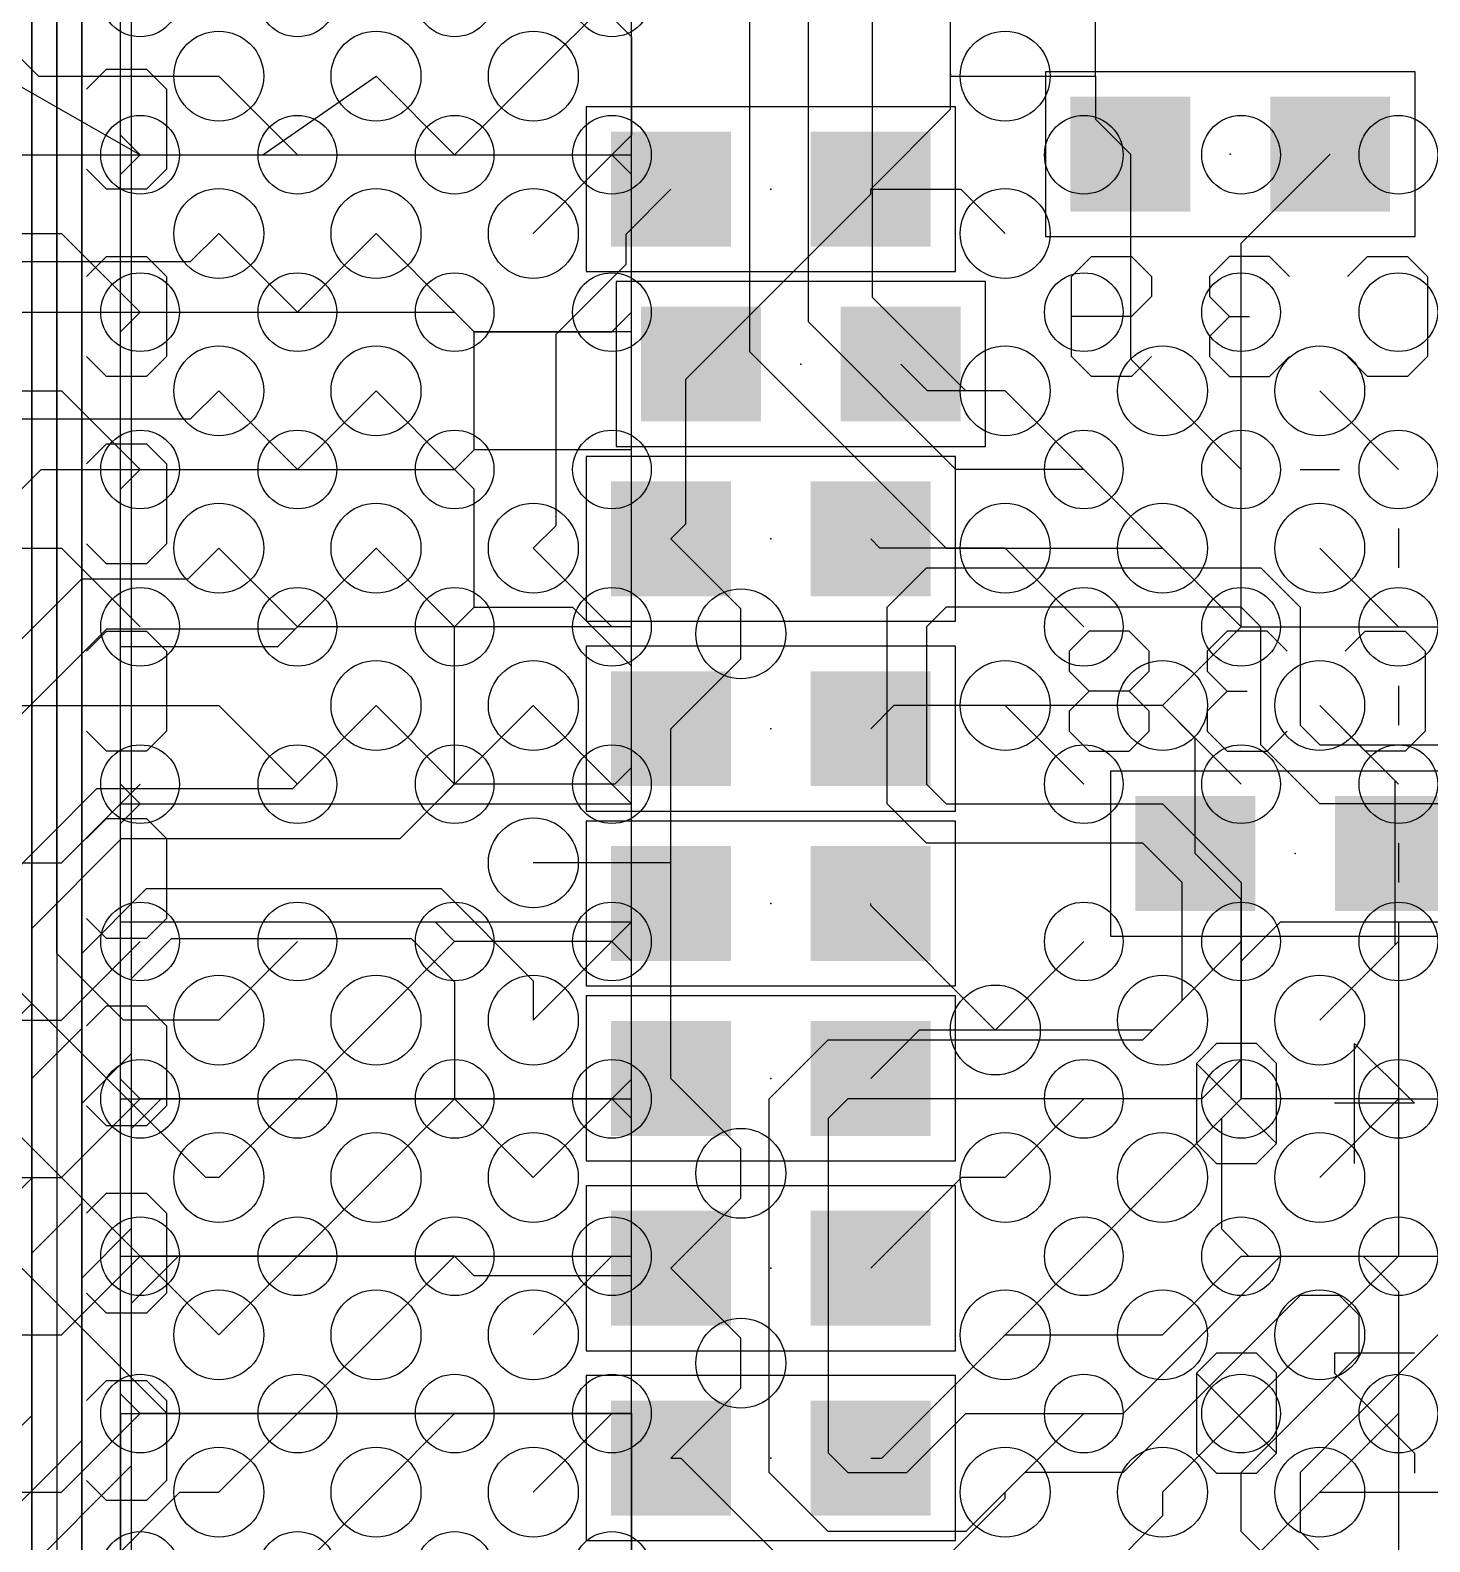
# Model space of a CAD drawing. Extents: x -61 to 136, y 23 to 123.
# Drawn here: x 61.84 to 68.96, y 67.75 to 75.43 of the extents above; entities that cross this region are included whole.
import ezdxf

# ---------------------------------------------------------------- set-up
doc = ezdxf.new("R2010")
doc.units = 0
for name, color, linetype in [('1', 14, 'CONTINUOUS'), ('13', 94, 'CONTINUOUS'), ('14', 94, 'CONTINUOUS'), ('15', 54, 'CONTINUOUS'), ('16', 134, 'CONTINUOUS'), ('18', 94, 'CONTINUOUS'), ('2', 251, 'CONTINUOUS'), ('24', 54, 'CONTINUOUS'), ('26', 54, 'CONTINUOUS'), ('3', 214, 'CONTINUOUS'), ('4', 214, 'CONTINUOUS'), ('40', 134, 'CONTINUOUS'), ('41', 14, 'CONTINUOUS')]:
    doc.layers.add(name, color=color, linetype=linetype)

# ---------------------------------------------------------------- blocks, each defined once
blk = doc.blocks.new('RECT')
blk.add_solid([(-0.5, -0.5), (0.5, -0.5), (-0.5, 0.5), (0.5, 0.5)])
blk = doc.blocks.new('PIE')
blk.add_circle((0, 0), 0.5)
blk = doc.blocks.new('ROUNDV')
blk.add_circle((0, 0), 0.5)

msp = doc.modelspace()

# ---------------------------------------------------------------- linework, layer by layer
at = {"layer": '1'}
for p, q in [((64.4, 75.2), (64.8, 75.6)), ((61.7, 75.2), (62.4, 74.8)), ((62.8, 75.2), (63.2, 74.8)), ((63.6, 75.2), (64, 74.8)), ((64.4, 74.4), (64.8, 74.8)), ((61.319, 74.4), (62, 74.4)), ((62, 74.4), (62.4, 74)), ((62.8, 74.4), (63.2, 74)), ((63.6, 74.4), (64, 74)), ((61.281, 73.6), (62, 73.6)), ((62, 73.6), (62.4, 73.2)), ((62.8, 73.6), (63.2, 73.2)), ((63.6, 73.6), (64, 73.2)), ((67.2, 73.2), (66.8, 73.6)), ((67.6, 73.6), (68, 73.2)), ((68.4, 73.6), (68.8, 73.2)), ((61.37, 72.8), (62, 72.8)), ((62, 72.8), (62.4, 72.4)), ((62.8, 72.8), (63.2, 72.4)), ((63.6, 72.8), (64, 72.4)), ((64.8, 72.4), (64.4, 72.8)), ((66.8, 72.8), (67.2, 72.4)), ((67.6, 72.8), (68, 72.4)), ((68.4, 72.8), (68.8, 72.4)), ((61.332, 72), (62.8, 72)), ((62.8, 72), (63.2, 71.6)), ((63.6, 72), (64, 71.6)), ((64.4, 72), (64.8, 71.6)), ((66.8, 72), (67.2, 71.6)), ((67.6, 72), (68, 71.6)), ((68.4, 72), (68.8, 71.6)), ((62, 71.2), (62.4, 71.6)), ((61.421, 71.2), (62, 71.2)), ((62, 70.4), (62.4, 70.8)), ((63.2, 70.8), (62.8, 70.4)), ((63.6, 70.4), (64, 70.8)), ((64.4, 70.4), (64.8, 70.8)), ((66.75, 70.35), (67.2, 70.8)), ((68, 70.8), (67.6, 70.4)), ((68.4, 70.4), (68.8, 70.8)), ((61.383, 70.4), (62, 70.4)), ((62, 69.6), (62.4, 70)), ((63.2, 70), (62.8, 69.6)), ((63.6, 69.6), (64, 70)), ((64.4, 69.6), (64.8, 70)), ((67.2, 70), (66.8, 69.6)), ((67.6, 69.6), (68, 70)), ((68.4, 69.6), (68.8, 70)), ((61.345, 69.6), (62, 69.6)), ((62, 68.8), (62.4, 69.2)), ((63.2, 69.2), (62.8, 68.8)), ((63.6, 68.8), (64, 69.2)), ((64.8, 69.2), (64.4, 68.8)), ((66.8, 68.8), (67.2, 69.2)), ((67.6, 68.8), (68, 69.2)), ((68.4, 68.8), (68.8, 69.2)), ((61.375, 68.8), (62, 68.8)), ((62, 68), (62.4, 68.4)), ((62.8, 68), (63.2, 68.4)), ((63.6, 68), (64, 68.4)), ((64.8, 68.4), (64.4, 68)), ((66.8, 68), (67.2, 68.4)), ((68, 68.4), (67.6, 68)), ((68.4, 68), (68.8, 68.4)), ((61.396, 68), (62, 68))]:
    msp.add_line(p, q, dxfattribs=at)
at = {"layer": '13'}
for p, q in [((62.103, 79.883), (62.103, 63.373)), ((65.8, 73.95), (65.8, 76.2)), ((65.5, 75.7), (65.5, 73.8)), ((64.7, 75.6), (64.9, 75.4)), ((64.9, 75.4), (64.9, 74.9)), ((64, 74.8), (64.4, 75.2)), ((64.9, 74.9), (64.4, 74.4)), ((60.6455, 74.8), (62.55, 74.8)), ((62.55, 74.8), (63.05, 74.8)), ((63.05, 74.8), (63.35, 74.8)), ((63.35, 74.8), (63.85, 74.8)), ((63.85, 74.8), (64, 74.8)), ((62.3, 73.2), (62.3, 74)), ((62.3, 74), (64, 74)), ((64, 74), (64.1, 73.9)), ((66.55, 73.2), (65.8, 73.95)), ((64.9, 73.9), (64.1, 73.9)), ((64.9, 73.3), (64.9, 73.9)), ((65.5, 73.8), (66.5, 72.8)), ((64, 73.2), (64.1, 73.3)), ((64.9, 73.3), (64.1, 73.3)), ((64.9, 72.4), (64.9, 73.3)), ((62.3, 72.3), (62.3, 73.2)), ((62.3, 73.2), (64, 73.2)), ((67.05, 73.2), (66.55, 73.2)), ((67.2, 73.2), (67.05, 73.2)), ((67.6, 72.8), (67.2, 73.2)), ((66.5, 72.8), (66.8, 72.8)), ((63.1, 72.3), (63.2, 72.4)), ((64.9, 72.4), (63.2, 72.4)), ((64.9, 71.5), (64.9, 72.4)), ((62.3, 71.5), (62.3, 72.3)), ((62.3, 72.3), (63.1, 72.3)), ((62.3, 70.9), (62.3, 71.5)), ((62.3, 71.5), (64.9, 71.5)), ((64.9, 70.9), (64.9, 71.5)), ((62.3, 70), (62.3, 70.9)), ((62.3, 70.9), (64.9, 70.9)), ((64.9, 70), (64.9, 70.9)), ((62.3, 69.2), (62.3, 70)), ((62.3, 70), (64.9, 70)), ((64.9, 69.2), (64.9, 70)), ((62.3, 68.4), (62.3, 69.2)), ((62.3, 69.2), (64.9, 69.2)), ((64.9, 68.4), (64.9, 69.2)), ((62.3, 68.4), (62.3, 67.6)), ((62.3, 68.4), (64.9, 68.4)), ((64.9, 68.4), (64.9, 67.6))]:
    msp.add_line(p, q, dxfattribs=at)
at = {"layer": '14'}
for p, q in [((61.976, 70.739), (61.976, 87.757)), ((62.103, 63.373), (62.103, 82.804)), ((62.315, 70.4), (61.976, 70.739)), ((62.734, 69.6), (61.722, 70.612)), ((62.8, 70.4), (62.315, 70.4)), ((62.8, 68.8), (61.468, 70.132)), ((62.537, 68.4), (61.214, 69.723)), ((62.8, 69.6), (62.734, 69.6)), ((63.2, 68.4), (63.6, 68.8)), ((62.537, 68.4), (63.2, 68.4))]:
    msp.add_line(p, q, dxfattribs=at)
at = {"layer": '15'}
for p, q in [((61.849, 80.137), (61.849, 63.119)), ((66.125, 74.075), (66.125, 76.925)), ((62.3, 74.9), (62.3, 75.5)), ((64.9, 74.9), (64.9, 75.5)), ((62.4, 74.8), (62.3, 74.9)), ((64.8, 74.8), (64.9, 74.9)), ((62.3, 74.7), (62.4, 74.8)), ((62.4, 74.8), (64.8, 74.8)), ((64.9, 74.7), (64.8, 74.8)), ((62.3, 74.1), (62.3, 74.7)), ((64.9, 74), (64.9, 74.7)), ((62.4, 74), (62.3, 74.1)), ((66.6, 73.6), (66.125, 74.075)), ((62.3, 73.9), (62.4, 74)), ((62.4, 74), (64, 74)), ((64.1, 73.9), (64, 74)), ((64.8, 73.9), (64.9, 74)), ((62.3, 73.3), (62.3, 73.9)), ((64.1, 73.3), (64.1, 73.9)), ((64.1, 73.9), (64.8, 73.9)), ((66.8, 73.6), (66.6, 73.6)), ((62.4, 73.2), (62.3, 73.3)), ((64, 73.2), (64.1, 73.3)), ((62.3, 73.1), (62.4, 73.2)), ((62.4, 73.2), (64, 73.2)), ((64.1, 73.1), (64, 73.2)), ((62.3, 72.3), (62.3, 73.1)), ((64.1, 72.5), (64.1, 73.1)), ((66.2, 72.5), (66.4, 72.7)), ((66.4, 72.7), (68.1, 72.7)), ((68.1, 72.7), (68.3, 72.5)), ((64, 72.4), (64.1, 72.5)), ((64.1, 72.5), (64.6, 72.5)), ((64.9, 72.2), (64.6, 72.5)), ((66.2, 71.5), (66.2, 72.5)), ((66.5, 72.5), (66.4, 72.4)), ((68, 72.5), (66.5, 72.5)), ((68.1, 72.4), (68, 72.5)), ((68.3, 72.5), (68.3, 71.9)), ((63.1, 72.3), (63.2, 72.4)), ((64, 72.4), (63.2, 72.4)), ((64, 71.601), (64, 72.4)), ((66.4, 72.4), (66.4, 71.6)), ((68.1, 71.8), (68.1, 72.4)), ((62.3, 72.3), (63.1, 72.3)), ((62.3, 71.6), (62.3, 72.3)), ((64.9, 71.685), (64.9, 72.2)), ((68.3, 71.9), (68.4, 71.8)), ((68.4, 71.5), (68.1, 71.8)), ((68.4, 71.8), (70.6, 71.8)), ((64.816, 71.601), (64.9, 71.685)), ((62.4, 71.5), (62.3, 71.6)), ((63.899, 71.5), (64, 71.601)), ((64, 71.601), (64.816, 71.601)), ((64.9, 71.5), (64.8, 71.6)), ((66.4, 71.6), (66.5, 71.5)), ((62.3, 71.4), (62.4, 71.5)), ((62.4, 71.5), (63.899, 71.5)), ((64.9, 70.9), (64.9, 71.5)), ((66.4, 71.3), (66.2, 71.5)), ((66.5, 71.5), (67.6, 71.5)), ((67.6, 71.5), (68, 71.1)), ((70.9, 71.5), (68.4, 71.5)), ((62.3, 70.9), (62.3, 71.4)), ((67.5, 71.3), (66.4, 71.3)), ((67.7, 71.1), (67.5, 71.3)), ((67.7, 70.5), (67.7, 71.1)), ((68, 71.1), (68, 70.2)), ((62.3, 70.1), (62.3, 70.9)), ((62.3, 70.9), (63.9, 70.9)), ((64, 70.8), (63.9, 70.9)), ((64.8, 70.8), (64.9, 70.9)), ((68.2, 70.9), (68, 70.7)), ((68.2, 70.9), (68.8, 70.9)), ((68.8, 70.9), (71.2, 70.9)), ((68.8, 70.9), (68.8, 70)), ((64.8, 70.8), (64, 70.8)), ((64.9, 70.7), (64.8, 70.8)), ((64.9, 70.1), (64.9, 70.7)), ((68, 70.7), (68, 70)), ((67.5, 70.3), (67.7, 70.5)), ((65.6, 70), (65.9, 70.3)), ((65.9, 70.3), (67.5, 70.3)), ((68, 70.2), (67.8, 70)), ((62.4, 70), (62.3, 70.1)), ((64.8, 70), (64.9, 70.1)), ((62.4, 70), (62.3, 69.9)), ((64.8, 70), (62.4, 70)), ((64.9, 69.9), (64.8, 70)), ((65.6, 68.1), (65.6, 70)), ((66, 70), (65.9, 69.9)), ((67.8, 70), (66, 70)), ((68, 70), (67.9, 69.9)), ((68.8, 70), (68, 70)), ((68.8, 70), (71.2, 70)), ((68.8, 70), (68.8, 69.2)), ((62.3, 69.3), (62.3, 69.9)), ((64.9, 69.1), (64.9, 69.9)), ((65.9, 69.9), (65.9, 68.2)), ((67.9, 69.9), (67.9, 69.3385)), ((67.9, 69.3385), (68.0385, 69.2)), ((62.4, 69.2), (62.3, 69.3)), ((62.3, 69.1), (62.4, 69.2)), ((64, 69.2), (62.4, 69.2)), ((64.1, 69.1), (64, 69.2)), ((67.4, 68.4), (68.2, 69.2)), ((68.0385, 69.2), (72.1, 69.2)), ((68.2, 69.2), (73.4, 69.2)), ((62.3, 68.5), (62.3, 69.1)), ((64.9, 69.1), (64.1, 69.1)), ((64.9, 68.4), (64.9, 69.1)), ((68.3, 69), (67.4, 68.1)), ((68.5, 69), (68.3, 69)), ((68.6, 68.9), (68.5, 69)), ((69.1, 68.9), (68.3, 68.1)), ((68.6, 68.7), (68.6, 68.9)), ((68, 68.1), (68.6, 68.7)), ((62.4, 68.4), (62.3, 68.5)), ((62.4, 68.4), (62.3, 68.3)), ((64.9, 68.4), (62.4, 68.4)), ((64.9, 67.7), (64.9, 68.4)), ((66.3, 68.1), (66.6, 68.4)), ((66.6, 68.4), (67.4, 68.4)), ((62.3, 67.7), (62.3, 68.3)), ((65.9, 68.2), (66, 68.1)), ((65.9, 67.8), (65.6, 68.1)), ((66, 68.1), (66.3, 68.1)), ((66.9, 68.1), (66.6, 67.8)), ((67.4, 68.1), (66.9, 68.1)), ((68, 67.8), (68, 68.1)), ((68.3, 68.1), (68.3, 67.8)), ((66.6, 67.8), (65.9, 67.8)), ((69, 66.8), (68, 67.8)), ((68.3, 67.8), (69.008, 67.092))]:
    msp.add_line(p, q, dxfattribs=at)
at = {"layer": '16'}
for p, q in [((59.0931, 77.9907), (61.8838, 75.2)), ((66.5226, 75.2094), (66.5226, 75.8952)), ((67.2592, 75.2), (67.2592, 75.8952)), ((61.8838, 75.2), (62.8, 75.2)), ((63.025, 74.8), (63.6, 75.2)), ((66.5226, 75.0316), (66.5226, 75.2094)), ((66.5226, 75.2094), (66.5226, 75.2)), ((66.5226, 75.2), (66.8, 75.2)), ((66.8, 75.2), (67.2592, 75.2)), ((67.2592, 75.2), (67.2592, 74.9808)), ((66.1162, 74.6252), (66.5226, 75.0316)), ((67.2592, 74.9808), (67.437, 74.803)), ((61.8012, 74.8), (63.025, 74.8)), ((67.437, 74.803), (67.437, 73.763)), ((68, 74.35), (68.453, 74.803)), ((64.8716, 74.3966), (65.1002, 74.6252)), ((66.1162, 74.5998), (66.1162, 74.6252)), ((66.1162, 74.6252), (66.5748, 74.6252)), ((66.5748, 74.6252), (66.8, 74.4)), ((65.2526, 73.7362), (66.1162, 74.5998)), ((62.6569, 74.2569), (62.8, 74.4)), ((63.2, 74), (63.6, 74.4)), ((64.8716, 74.2442), (64.8716, 74.3966)), ((68, 72.4), (68, 74.35)), ((61.4299, 74.2569), (62.6569, 74.2569)), ((64.516, 73.8886), (64.8716, 74.2442)), ((61.554, 74), (63.2, 74)), ((64.516, 72.916), (64.516, 73.8886)), ((65.1764, 73.66), (65.2526, 73.7362)), ((66.4048, 73.6), (66.2686, 73.7362)), ((67.437, 73.763), (67.6, 73.6)), ((65.1764, 72.9234), (65.1764, 73.66)), ((62.6568, 73.4568), (62.8, 73.6)), ((63.2, 73.2), (63.6, 73.6)), ((66.8, 73.6), (66.4048, 73.6)), ((61.7728, 73.4568), (62.6568, 73.4568)), ((59.817, 71.12), (61.897, 73.2)), ((61.897, 73.2), (63.2, 73.2)), ((64.4, 72.8), (64.516, 72.916)), ((65.1002, 72.8472), (65.1764, 72.9234)), ((62.644, 72.644), (62.8, 72.8)), ((63.19, 72.39), (63.6, 72.8)), ((65.4558, 72.4916), (65.1002, 72.8472)), ((66.1634, 72.8), (66.1162, 72.8472)), ((66.8, 72.8), (66.1634, 72.8)), ((66.8, 72.8), (67.6, 72.8)), ((60.325, 70.866), (62.103, 72.644)), ((62.103, 72.644), (62.644, 72.644)), ((65.4558, 72.3646), (65.4558, 72.4916)), ((67.6, 72), (68, 72.4)), ((68, 72.4), (69.713, 72.4)), ((60.579, 70.739), (62.23, 72.39)), ((62.23, 72.39), (63.19, 72.39)), ((65.4558, 72.2376), (65.4558, 72.3646)), ((65.1002, 71.882), (65.4558, 72.2376)), ((63.1772, 71.5772), (63.6, 72)), ((63.7232, 71.3232), (64.4, 72)), ((66.2342, 72), (66.1162, 71.882)), ((66.8, 72), (66.2342, 72)), ((67.6, 72), (66.8, 72)), ((67.7672, 71.8328), (67.6, 72)), ((68.7832, 71.6168), (68.4, 72)), ((65.1002, 71.2), (65.1002, 71.882)), ((67.7672, 71.247), (67.7672, 71.8328)), ((61.595, 70.993), (62.1792, 71.5772)), ((62.1792, 71.5772), (63.1772, 71.5772)), ((68.7832, 71.247), (68.7832, 71.6168)), ((61.849, 70.866), (62.3062, 71.3232)), ((62.3062, 71.3232), (63.7232, 71.3232)), ((68, 71.0142), (67.7672, 71.247)), ((68.7832, 70.7832), (68.7832, 71.247)), ((65.1002, 71.2), (64.4, 71.2)), ((65.1002, 70.993), (65.1002, 71.2)), ((62.103, 70.739), (62.4332, 71.0692)), ((62.4332, 71.0692), (63.9308, 71.0692)), ((63.9308, 71.0692), (64.4, 70.6)), ((68, 70), (68, 71.0142)), ((65.1002, 70.104), (65.1002, 70.993)), ((66.1162, 70.9838), (66.1162, 70.993)), ((66.75, 70.35), (66.1162, 70.9838)), ((61.849, 70.485), (61.849, 70.866)), ((62.357, 70.612), (62.5602, 70.8152)), ((62.5602, 70.8152), (63.7794, 70.8152)), ((63.7794, 70.8152), (64, 70.5946)), ((68.4, 70.4), (68.7832, 70.7832)), ((62.103, 70.358), (62.103, 70.739)), ((62.357, 70.231), (62.357, 70.612)), ((64, 70.5946), (64, 70)), ((64.4, 70.6), (64.4, 70.4)), ((61.595, 70.231), (61.849, 70.485)), ((63.2, 70), (63.6, 70.4)), ((67.6, 70.4), (67.55, 70.35)), ((61.849, 70.104), (62.103, 70.358)), ((66.3622, 70.35), (66.1162, 70.104)), ((66.75, 70.35), (66.3622, 70.35)), ((67.55, 70.35), (66.75, 70.35)), ((62.103, 69.977), (62.357, 70.231)), ((61.849, 69.596), (61.849, 70.104)), ((65.4558, 69.7484), (65.1002, 70.104)), ((62.103, 69.469), (62.103, 69.977)), ((62.357, 69.85), (62.507, 70)), ((62.507, 70), (63.2, 70)), ((64, 70), (64.4, 69.6)), ((67.6, 69.6), (68, 70)), ((62.357, 69.342), (62.357, 69.85)), ((65.4558, 69.6214), (65.4558, 69.7484)), ((61.595, 69.342), (61.849, 69.596)), ((63.2, 69.2), (63.6, 69.6)), ((65.4558, 69.4944), (65.4558, 69.6214)), ((66.5774, 69.6), (66.1162, 69.1388)), ((66.8, 69.6), (66.5774, 69.6)), ((66.8, 68.8), (67.6, 69.6)), ((65.1002, 69.1388), (65.4558, 69.4944)), ((61.849, 69.215), (62.103, 69.469)), ((62.103, 69.088), (62.357, 69.342)), ((61.849, 68.3895), (61.849, 69.215)), ((62.357, 68.961), (62.596, 69.2)), ((62.596, 69.2), (63.2, 69.2)), ((67.6, 68.8), (68, 69.2)), ((68, 69.2), (68.2, 69.2)), ((68.2, 69.2), (68.5954, 69.2)), ((68.5954, 69.2), (68.6204, 69.2)), ((68.6204, 69.2), (68.8, 69.0204)), ((65.4558, 68.7832), (65.1002, 69.1388)), ((62.103, 68.2625), (62.103, 69.088)), ((68.8, 69.0204), (68.8, 68.9954)), ((62.357, 68.1355), (62.357, 68.961)), ((68.8, 68.9954), (68.8, 68.6)), ((65.4558, 68.6562), (65.4558, 68.7832)), ((66.1736, 68.1736), (66.8, 68.8)), ((66.8, 68.8), (67.6, 68.8)), ((67.6, 68), (68.4, 68.8)), ((65.4558, 68.5292), (65.4558, 68.6562)), ((68.8, 68.6), (68.8, 68.2)), ((65.1002, 68.1736), (65.4558, 68.5292)), ((60.833, 67.3735), (61.849, 68.3895)), ((61.087, 67.2465), (62.103, 68.2625)), ((65.1002, 68.1736), (65.151, 68.1736)), ((65.151, 68.1736), (66.0654, 67.2592)), ((66.1162, 68.1736), (66.1736, 68.1736)), ((68.8, 68.2), (68.8, 67.8)), ((61.341, 67.1195), (62.357, 68.1355)), ((61.595, 66.9925), (62.6025, 68)), ((62.6025, 68), (62.8, 68)), ((63.2, 67.6), (63.6, 68)), ((66.1162, 67.2846), (66.8, 67.9684)), ((66.8, 67.9684), (66.8, 68)), ((67.6, 68), (67.6, 67.8794)), ((67.9958, 67.5958), (68.4, 68)), ((67.6, 67.8794), (67.0306, 67.31)), ((68.8, 67.8), (68.8, 67.471))]:
    msp.add_line(p, q, dxfattribs=at)
at = {"layer": '2'}
for p, q in [((61.849, 80.137), (61.849, 63.119)), ((64.9, 74.8), (64.9, 75.7)), ((62.3, 74.8), (62.3, 75.6)), ((62.3, 74), (62.3, 74.8)), ((62.3, 74.8), (64.9, 74.8)), ((64.9, 73.9), (64.9, 74.8)), ((62.3, 74), (64, 74)), ((62.3, 73.2), (62.3, 74)), ((64, 74), (64.1, 73.9)), ((64.9, 73.9), (64.1, 73.9)), ((64.9, 73.3), (64.9, 73.9)), ((64, 73.2), (64.1, 73.3)), ((64.9, 73.3), (64.1, 73.3)), ((64.9, 72.4), (64.9, 73.3)), ((62.3, 73.2), (64, 73.2)), ((62.3, 72.3), (62.3, 73.2)), ((63.1, 72.3), (63.2, 72.4)), ((64.9, 72.4), (63.2, 72.4)), ((64.9, 71.5), (64.9, 72.4)), ((62.3, 71.5), (62.3, 72.3)), ((62.3, 72.3), (63.1, 72.3)), ((62.3, 70.9), (62.3, 71.5)), ((62.3, 71.5), (64.9, 71.5)), ((64.9, 70.9), (64.9, 71.5)), ((62.3, 70), (62.3, 70.9)), ((62.3, 70.9), (64.9, 70.9)), ((64.9, 70), (64.9, 70.9)), ((62.3, 69.2), (62.3, 70)), ((62.3, 70), (64.9, 70)), ((64.9, 69.2), (64.9, 70)), ((62.3, 69.2), (64.9, 69.2)), ((62.3, 68.4), (62.3, 69.2)), ((64.9, 68.4), (64.9, 69.2)), ((62.3, 67.6), (62.3, 68.4)), ((62.3, 68.4), (64.9, 68.4)), ((64.9, 67.6), (64.9, 68.4))]:
    msp.add_line(p, q, dxfattribs=at)
at = {"layer": '24'}
for p in [(67.945, 74.803), (65.6082, 74.6252), (65.7606, 73.7362), (65.6082, 72.8472), (65.6082, 71.882), (68.2752, 71.247), (65.6082, 70.993), (65.6082, 70.104), (65.6082, 69.1388), (65.6082, 68.1736)]:
    msp.add_point(p, dxfattribs=at)
at = {"layer": '26'}
for p, q in [((62.1281, 75.1336), (62.2297, 75.2353)), ((62.2297, 75.2353), (62.4331, 75.2353)), ((62.4331, 75.2353), (62.5348, 75.1336)), ((62.5348, 75.1336), (62.5348, 74.7269)), ((62.2297, 74.6252), (62.1281, 74.7269)), ((62.5348, 74.7269), (62.4331, 74.6252)), ((62.4331, 74.6252), (62.2297, 74.6252)), ((62.1281, 74.1811), (62.2297, 74.2828)), ((62.2297, 74.2828), (62.4331, 74.2828)), ((62.4331, 74.2828), (62.5348, 74.1811)), ((67.1383, 74.1811), (67.24, 74.2828)), ((67.24, 74.2828), (67.4433, 74.2828)), ((67.4433, 74.2828), (67.545, 74.1811)), ((67.9416, 74.2828), (67.8399, 74.1811)), ((68.145, 74.2828), (67.9416, 74.2828)), ((68.2467, 74.1811), (68.145, 74.2828)), ((68.5416, 74.1811), (68.6432, 74.2828)), ((68.6432, 74.2828), (68.8466, 74.2828)), ((68.8466, 74.2828), (68.9483, 74.1811)), ((62.5348, 74.1811), (62.5348, 73.7744)), ((67.1383, 73.7744), (67.1383, 74.1811)), ((67.545, 74.1811), (67.545, 74.0794)), ((67.8399, 74.1811), (67.8399, 74.0794)), ((68.9483, 74.1811), (68.9483, 73.7744)), ((67.545, 74.0794), (67.4433, 73.9778)), ((67.8399, 74.0794), (67.9416, 73.9778)), ((67.4433, 73.9778), (67.1383, 73.9778)), ((67.9416, 73.9778), (67.8399, 73.8761)), ((67.9416, 73.9778), (68.0433, 73.9778)), ((67.8399, 73.8761), (67.8399, 73.7744)), ((62.2297, 73.6727), (62.1281, 73.7744)), ((62.5348, 73.7744), (62.4331, 73.6727)), ((67.24, 73.6727), (67.1383, 73.7744)), ((67.545, 73.7744), (67.4433, 73.6727)), ((67.8399, 73.7744), (67.9416, 73.6727)), ((68.145, 73.6727), (68.2467, 73.7744)), ((68.6432, 73.6727), (68.5416, 73.7744)), ((68.9483, 73.7744), (68.8466, 73.6727)), ((62.4331, 73.6727), (62.2297, 73.6727)), ((67.4433, 73.6727), (67.24, 73.6727)), ((67.9416, 73.6727), (68.145, 73.6727)), ((68.8466, 73.6727), (68.6432, 73.6727)), ((62.1281, 73.2286), (62.2297, 73.3303)), ((62.2297, 73.3303), (62.4331, 73.3303)), ((62.4331, 73.3303), (62.5348, 73.2286)), ((62.5348, 73.2286), (62.5348, 72.8219)), ((62.2297, 72.7202), (62.1281, 72.8219)), ((62.5348, 72.8219), (62.4331, 72.7202)), ((62.4331, 72.7202), (62.2297, 72.7202)), ((62.1281, 72.2761), (62.2297, 72.3778)), ((62.2297, 72.3778), (62.4331, 72.3778)), ((62.4331, 72.3778), (62.5348, 72.2761)), ((67.2273, 72.3778), (67.1256, 72.2761)), ((67.4306, 72.3778), (67.2273, 72.3778)), ((67.5323, 72.2761), (67.4306, 72.3778)), ((67.9289, 72.3778), (67.8272, 72.2761)), ((68.1323, 72.3778), (67.9289, 72.3778)), ((68.234, 72.2761), (68.1323, 72.3778)), ((68.5289, 72.2761), (68.6305, 72.3778)), ((68.6305, 72.3778), (68.8339, 72.3778)), ((68.8339, 72.3778), (68.9356, 72.2761)), ((62.5348, 72.2761), (62.5348, 71.8694)), ((67.1256, 72.2761), (67.1256, 72.1744)), ((67.5323, 72.1744), (67.5323, 72.2761)), ((67.8272, 72.2761), (67.8272, 72.1744)), ((68.9356, 72.2761), (68.9356, 71.8694)), ((67.1256, 72.1744), (67.2273, 72.0728)), ((67.4306, 72.0728), (67.5323, 72.1744)), ((67.8272, 72.1744), (67.9289, 72.0728)), ((67.2273, 72.0728), (67.1256, 71.9711)), ((67.4306, 72.0728), (67.2273, 72.0728)), ((67.5323, 71.9711), (67.4306, 72.0728)), ((67.9289, 72.0728), (67.8272, 71.9711)), ((67.9289, 72.0728), (68.0306, 72.0728)), ((67.1256, 71.9711), (67.1256, 71.8694)), ((67.5323, 71.8694), (67.5323, 71.9711)), ((67.8272, 71.9711), (67.8272, 71.8694)), ((62.2297, 71.7677), (62.1281, 71.8694)), ((62.5348, 71.8694), (62.4331, 71.7677)), ((67.1256, 71.8694), (67.2273, 71.7677)), ((67.4306, 71.7677), (67.5323, 71.8694)), ((67.8272, 71.8694), (67.9289, 71.7677)), ((68.1323, 71.7677), (68.234, 71.8694)), ((68.6305, 71.7677), (68.5289, 71.8694)), ((68.9356, 71.8694), (68.8339, 71.7677)), ((62.4331, 71.7677), (62.2297, 71.7677)), ((67.2273, 71.7677), (67.4306, 71.7677)), ((67.9289, 71.7677), (68.1323, 71.7677)), ((68.8339, 71.7677), (68.6305, 71.7677)), ((62.1281, 71.3236), (62.2297, 71.4253)), ((62.2297, 71.4253), (62.4331, 71.4253)), ((62.4331, 71.4253), (62.5348, 71.3236)), ((62.5348, 71.3236), (62.5348, 70.9169)), ((62.2297, 70.8152), (62.1281, 70.9169)), ((62.5348, 70.9169), (62.4331, 70.8152)), ((62.4331, 70.8152), (62.2297, 70.8152)), ((62.1281, 70.3711), (62.2297, 70.4728)), ((62.2297, 70.4728), (62.4331, 70.4728)), ((62.4331, 70.4728), (62.5348, 70.3711)), ((62.5348, 70.3711), (62.5348, 69.9644)), ((67.875, 70.2823), (67.7733, 70.1806)), ((68.0783, 70.2823), (67.875, 70.2823)), ((68.18, 70.1806), (68.0783, 70.2823)), ((68.5766, 69.6722), (68.5766, 70.2823)), ((68.5766, 70.2823), (68.8817, 69.9773)), ((67.7733, 70.1806), (67.7733, 69.7739)), ((68.18, 69.7739), (67.7733, 70.1806)), ((68.18, 69.7739), (68.18, 70.1806)), ((62.2297, 69.8627), (62.1281, 69.9644)), ((62.5348, 69.9644), (62.4331, 69.8627)), ((68.8817, 69.9773), (68.4749, 69.9773)), ((62.4331, 69.8627), (62.2297, 69.8627)), ((67.7733, 69.7739), (67.875, 69.6722)), ((68.0783, 69.6722), (68.18, 69.7739)), ((67.875, 69.6722), (68.0783, 69.6722)), ((62.1281, 69.4186), (62.2297, 69.5203)), ((62.2297, 69.5203), (62.4331, 69.5203)), ((62.4331, 69.5203), (62.5348, 69.4186)), ((62.5348, 69.4186), (62.5348, 69.0119)), ((62.2297, 68.9102), (62.1281, 69.0119)), ((62.5348, 69.0119), (62.4331, 68.9102)), ((62.4331, 68.9102), (62.2297, 68.9102)), ((67.875, 68.7075), (67.7733, 68.6058)), ((68.0783, 68.7075), (67.875, 68.7075)), ((68.18, 68.6058), (68.0783, 68.7075)), ((68.8817, 68.7075), (68.4749, 68.7075)), ((68.4749, 68.7075), (68.4749, 68.6058)), ((62.1281, 68.4661), (62.2297, 68.5678)), ((62.2297, 68.5678), (62.4331, 68.5678)), ((62.4331, 68.5678), (62.5348, 68.4661)), ((67.7733, 68.6058), (67.7733, 68.1991)), ((68.18, 68.1991), (67.7733, 68.6058)), ((68.18, 68.1991), (68.18, 68.6058)), ((68.4749, 68.6058), (68.8817, 68.1991)), ((62.5348, 68.4661), (62.5348, 68.0594)), ((67.7733, 68.1991), (67.875, 68.0974)), ((68.0783, 68.0974), (68.18, 68.1991)), ((68.8817, 68.1991), (68.8817, 68.0974)), ((67.875, 68.0974), (68.0783, 68.0974)), ((62.2297, 67.9577), (62.1281, 68.0594)), ((62.5348, 68.0594), (62.4331, 67.9577)), ((62.4331, 67.9577), (62.2297, 67.9577))]:
    msp.add_line(p, q, dxfattribs=at)
at = {"layer": '3'}
for p, q in [((61.849, 66.548), (61.849, 81.915)), ((62.103, 66.675), (62.103, 80.3275)), ((62.357, 66.929), (62.357, 80.2005)), ((61.976, 80.01), (61.976, 63.246)), ((68.4, 68), (69.2, 68))]:
    msp.add_line(p, q, dxfattribs=at)
at = {"layer": '4'}
for p, q in [((61.849, 63.5), (61.849, 82.55)), ((62.103, 63.627), (62.103, 82.423)), ((62.357, 63.754), (62.357, 82.296)), ((62.103, 79.883), (62.103, 63.373))]:
    msp.add_line(p, q, dxfattribs=at)
at = {"layer": '40'}
for p, q in [((68.8848, 75.2221), (67.0052, 75.2221)), ((67.0052, 75.2221), (67.0052, 74.3839)), ((68.8848, 74.3839), (68.8848, 75.2221)), ((66.548, 75.0443), (64.6684, 75.0443)), ((64.6684, 75.0443), (64.6684, 74.2061)), ((66.548, 74.2061), (66.548, 75.0443)), ((67.0052, 74.3839), (68.8848, 74.3839)), ((64.6684, 74.2061), (66.548, 74.2061)), ((66.7004, 74.1553), (64.8208, 74.1553)), ((64.8208, 74.1553), (64.8208, 73.3171)), ((66.7004, 73.3171), (66.7004, 74.1553)), ((64.8208, 73.3171), (66.7004, 73.3171)), ((66.548, 73.2663), (64.6684, 73.2663)), ((64.6684, 73.2663), (64.6684, 72.4281)), ((66.548, 72.4281), (66.548, 73.2663)), ((64.6684, 72.4281), (66.548, 72.4281)), ((66.548, 72.3011), (64.6684, 72.3011)), ((64.6684, 72.3011), (64.6684, 71.4629)), ((66.548, 71.4629), (66.548, 72.3011)), ((69.215, 71.6661), (67.3354, 71.6661)), ((67.3354, 71.6661), (67.3354, 70.8279)), ((64.6684, 71.4629), (66.548, 71.4629)), ((66.548, 71.4121), (64.6684, 71.4121)), ((64.6684, 71.4121), (64.6684, 70.5739)), ((66.548, 70.5739), (66.548, 71.4121)), ((67.3354, 70.8279), (69.215, 70.8279)), ((64.6684, 70.5739), (66.548, 70.5739)), ((66.548, 70.5231), (64.6684, 70.5231)), ((64.6684, 70.5231), (64.6684, 69.6849)), ((66.548, 69.6849), (66.548, 70.5231)), ((64.6684, 69.6849), (66.548, 69.6849)), ((66.548, 69.5579), (64.6684, 69.5579)), ((64.6684, 69.5579), (64.6684, 68.7197)), ((66.548, 68.7197), (66.548, 69.5579)), ((64.6684, 68.7197), (66.548, 68.7197)), ((66.548, 68.5927), (64.6684, 68.5927)), ((64.6684, 68.5927), (64.6684, 67.7545)), ((66.548, 67.7545), (66.548, 68.5927)), ((64.6684, 67.7545), (66.548, 67.7545))]:
    msp.add_line(p, q, dxfattribs=at)
at = {"layer": '41'}
for p, q in [((68.3, 73.2), (68.5, 73.2)), ((68.8, 72.9), (68.8, 72.7)), ((68.8, 72.1), (68.8, 71.9)), ((68.8, 71.3), (68.8, 71.1)), ((68.8, 70.5), (68.8, 70.3))]:
    msp.add_line(p, q, dxfattribs=at)

# ---------------------------------------------------------------- block references
at = {"layer": '1', "xscale": 0.4, "yscale": 0.4}
for p in [(62.4, 75.6), (63.2, 75.6), (64, 75.6), (64.8, 75.6), (62.4, 74.8), (63.2, 74.8), (64, 74.8), (64.8, 74.8), (67.2, 74.8), (68, 74.8), (68.8, 74.8), (62.4, 74), (63.2, 74), (64, 74), (64.8, 74), (67.2, 74), (68, 74), (68.8, 74), (62.4, 73.2), (63.2, 73.2), (64, 73.2), (64.8, 73.2), (67.2, 73.2), (68, 73.2), (68.8, 73.2), (62.4, 72.4), (63.2, 72.4), (64, 72.4), (64.8, 72.4), (67.2, 72.4), (68, 72.4), (68.8, 72.4), (62.4, 71.6), (63.2, 71.6), (64, 71.6), (64.8, 71.6), (67.2, 71.6), (68, 71.6), (68.8, 71.6), (62.4, 70.8), (63.2, 70.8), (64, 70.8), (64.8, 70.8), (67.2, 70.8), (68, 70.8), (68.8, 70.8), (62.4, 70), (63.2, 70), (64, 70), (64.8, 70), (67.2, 70), (68, 70), (68.8, 70), (62.4, 69.2), (63.2, 69.2), (64, 69.2), (64.8, 69.2), (67.2, 69.2), (68, 69.2), (68.8, 69.2), (62.4, 68.4), (63.2, 68.4), (64, 68.4), (64.8, 68.4), (67.2, 68.4), (68, 68.4), (68.8, 68.4), (62.4, 67.6), (63.2, 67.6), (64, 67.6), (64.8, 67.6)]:
    msp.add_blockref('PIE', p, dxfattribs=at)
at = {"layer": '16', "xscale": 0.6096, "yscale": 0.5842}
for p in [(67.437, 74.803), (68.453, 74.803), (65.2526, 73.7362), (66.2686, 73.7362), (65.1002, 72.8472), (66.1162, 72.8472), (65.1002, 71.882), (66.1162, 71.882), (65.1002, 70.993), (66.1162, 70.993), (65.1002, 70.104), (66.1162, 70.104), (65.1002, 69.1388), (66.1162, 69.1388), (65.1002, 68.1736), (66.1162, 68.1736)]:
    msp.add_blockref('RECT', p, dxfattribs=at)
at = {"layer": '16', "xscale": 0.6096, "yscale": 0.5842, "rotation": 180}
for p in [(65.1002, 74.6252), (66.1162, 74.6252), (67.7672, 71.247), (68.7832, 71.247)]:
    msp.add_blockref('RECT', p, dxfattribs=at)
at = {"layer": '18', "xscale": 0.4572, "yscale": 0.4572}
for p in [(62.8, 75.2), (62.8, 75.2), (62.8, 75.2), (62.8, 75.2), (62.8, 75.2), (62.8, 75.2), (62.8, 75.2), (62.8, 75.2), (63.6, 75.2), (63.6, 75.2), (63.6, 75.2), (63.6, 75.2), (63.6, 75.2), (63.6, 75.2), (63.6, 75.2), (63.6, 75.2), (64.4, 75.2), (64.4, 75.2), (64.4, 75.2), (64.4, 75.2), (64.4, 75.2), (64.4, 75.2), (64.4, 75.2), (64.4, 75.2), (66.8, 75.2), (66.8, 75.2), (66.8, 75.2), (66.8, 75.2), (66.8, 75.2), (66.8, 75.2), (66.8, 75.2), (66.8, 75.2), (62.8, 74.4), (62.8, 74.4), (62.8, 74.4), (62.8, 74.4), (62.8, 74.4), (62.8, 74.4), (62.8, 74.4), (62.8, 74.4), (63.6, 74.4), (63.6, 74.4), (63.6, 74.4), (63.6, 74.4), (63.6, 74.4), (63.6, 74.4), (63.6, 74.4), (63.6, 74.4), (64.4, 74.4), (64.4, 74.4), (64.4, 74.4), (64.4, 74.4), (64.4, 74.4), (64.4, 74.4), (64.4, 74.4), (64.4, 74.4), (66.8, 74.4), (66.8, 74.4), (66.8, 74.4), (66.8, 74.4), (66.8, 74.4), (66.8, 74.4), (66.8, 74.4), (66.8, 74.4), (62.8, 73.6), (62.8, 73.6), (62.8, 73.6), (62.8, 73.6), (62.8, 73.6), (62.8, 73.6), (62.8, 73.6), (62.8, 73.6), (63.6, 73.6), (63.6, 73.6), (63.6, 73.6), (63.6, 73.6), (63.6, 73.6), (63.6, 73.6), (63.6, 73.6), (63.6, 73.6), (66.8, 73.6), (66.8, 73.6), (66.8, 73.6), (66.8, 73.6), (66.8, 73.6), (66.8, 73.6), (66.8, 73.6), (66.8, 73.6), (67.6, 73.6), (67.6, 73.6), (67.6, 73.6), (67.6, 73.6), (67.6, 73.6), (67.6, 73.6), (67.6, 73.6), (67.6, 73.6), (68.4, 73.6), (68.4, 73.6), (68.4, 73.6), (68.4, 73.6), (68.4, 73.6), (68.4, 73.6), (68.4, 73.6), (68.4, 73.6), (62.8, 72.8), (62.8, 72.8), (62.8, 72.8), (62.8, 72.8), (62.8, 72.8), (62.8, 72.8), (62.8, 72.8), (62.8, 72.8), (63.6, 72.8), (63.6, 72.8), (63.6, 72.8), (63.6, 72.8), (63.6, 72.8), (63.6, 72.8), (63.6, 72.8), (63.6, 72.8), (64.4, 72.8), (64.4, 72.8), (64.4, 72.8), (64.4, 72.8), (64.4, 72.8), (64.4, 72.8), (64.4, 72.8), (64.4, 72.8), (66.8, 72.8), (66.8, 72.8), (66.8, 72.8), (66.8, 72.8), (66.8, 72.8), (66.8, 72.8), (66.8, 72.8), (66.8, 72.8), (67.6, 72.8), (67.6, 72.8), (67.6, 72.8), (67.6, 72.8), (67.6, 72.8), (67.6, 72.8), (67.6, 72.8), (67.6, 72.8), (68.4, 72.8), (68.4, 72.8), (68.4, 72.8), (68.4, 72.8), (68.4, 72.8), (68.4, 72.8), (68.4, 72.8), (68.4, 72.8), (65.4558, 72.3646), (65.4558, 72.3646), (65.4558, 72.3646), (65.4558, 72.3646), (65.4558, 72.3646), (65.4558, 72.3646), (65.4558, 72.3646), (65.4558, 72.3646), (63.6, 72), (63.6, 72), (63.6, 72), (63.6, 72), (63.6, 72), (63.6, 72), (63.6, 72), (63.6, 72), (64.4, 72), (64.4, 72), (64.4, 72), (64.4, 72), (64.4, 72), (64.4, 72), (64.4, 72), (64.4, 72), (66.8, 72), (66.8, 72), (66.8, 72), (66.8, 72), (66.8, 72), (66.8, 72), (66.8, 72), (66.8, 72), (67.6, 72), (67.6, 72), (67.6, 72), (67.6, 72), (67.6, 72), (67.6, 72), (67.6, 72), (67.6, 72), (68.4, 72), (68.4, 72), (68.4, 72), (68.4, 72), (68.4, 72), (68.4, 72), (68.4, 72), (68.4, 72), (64.4, 71.2), (64.4, 71.2), (64.4, 71.2), (64.4, 71.2), (64.4, 71.2), (64.4, 71.2), (64.4, 71.2), (64.4, 71.2), (62.8, 70.4), (62.8, 70.4), (62.8, 70.4), (62.8, 70.4), (62.8, 70.4), (62.8, 70.4), (62.8, 70.4), (62.8, 70.4), (63.6, 70.4), (63.6, 70.4), (63.6, 70.4), (63.6, 70.4), (63.6, 70.4), (63.6, 70.4), (63.6, 70.4), (63.6, 70.4), (64.4, 70.4), (64.4, 70.4), (64.4, 70.4), (64.4, 70.4), (64.4, 70.4), (64.4, 70.4), (64.4, 70.4), (64.4, 70.4), (67.6, 70.4), (67.6, 70.4), (67.6, 70.4), (67.6, 70.4), (67.6, 70.4), (67.6, 70.4), (67.6, 70.4), (67.6, 70.4), (68.4, 70.4), (68.4, 70.4), (68.4, 70.4), (68.4, 70.4), (68.4, 70.4), (68.4, 70.4), (68.4, 70.4), (68.4, 70.4), (66.75, 70.35), (66.75, 70.35), (66.75, 70.35), (66.75, 70.35), (66.75, 70.35), (66.75, 70.35), (66.75, 70.35), (66.75, 70.35), (62.8, 69.6), (62.8, 69.6), (62.8, 69.6), (62.8, 69.6), (62.8, 69.6), (62.8, 69.6), (62.8, 69.6), (62.8, 69.6), (63.6, 69.6), (63.6, 69.6), (63.6, 69.6), (63.6, 69.6), (63.6, 69.6), (63.6, 69.6), (63.6, 69.6), (63.6, 69.6), (64.4, 69.6), (64.4, 69.6), (64.4, 69.6), (64.4, 69.6), (64.4, 69.6), (64.4, 69.6), (64.4, 69.6), (64.4, 69.6), (65.4558, 69.6214), (65.4558, 69.6214), (65.4558, 69.6214), (65.4558, 69.6214), (65.4558, 69.6214), (65.4558, 69.6214), (65.4558, 69.6214), (65.4558, 69.6214), (66.8, 69.6), (66.8, 69.6), (66.8, 69.6), (66.8, 69.6), (66.8, 69.6), (66.8, 69.6), (66.8, 69.6), (66.8, 69.6), (67.6, 69.6), (67.6, 69.6), (67.6, 69.6), (67.6, 69.6), (67.6, 69.6), (67.6, 69.6), (67.6, 69.6), (67.6, 69.6), (68.4, 69.6), (68.4, 69.6), (68.4, 69.6), (68.4, 69.6), (68.4, 69.6), (68.4, 69.6), (68.4, 69.6), (68.4, 69.6), (62.8, 68.8), (62.8, 68.8), (62.8, 68.8), (62.8, 68.8), (62.8, 68.8), (62.8, 68.8), (62.8, 68.8), (62.8, 68.8), (63.6, 68.8), (63.6, 68.8), (63.6, 68.8), (63.6, 68.8), (63.6, 68.8), (63.6, 68.8), (63.6, 68.8), (63.6, 68.8), (64.4, 68.8), (64.4, 68.8), (64.4, 68.8), (64.4, 68.8), (64.4, 68.8), (64.4, 68.8), (64.4, 68.8), (64.4, 68.8), (66.8, 68.8), (66.8, 68.8), (66.8, 68.8), (66.8, 68.8), (66.8, 68.8), (66.8, 68.8), (66.8, 68.8), (66.8, 68.8), (67.6, 68.8), (67.6, 68.8), (67.6, 68.8), (67.6, 68.8), (67.6, 68.8), (67.6, 68.8), (67.6, 68.8), (67.6, 68.8), (68.4, 68.8), (68.4, 68.8), (68.4, 68.8), (68.4, 68.8), (68.4, 68.8), (68.4, 68.8), (68.4, 68.8), (68.4, 68.8), (65.4558, 68.6562), (65.4558, 68.6562), (65.4558, 68.6562), (65.4558, 68.6562), (65.4558, 68.6562), (65.4558, 68.6562), (65.4558, 68.6562), (65.4558, 68.6562), (62.8, 68), (62.8, 68), (62.8, 68), (62.8, 68), (62.8, 68), (62.8, 68), (62.8, 68), (62.8, 68), (63.6, 68), (63.6, 68), (63.6, 68), (63.6, 68), (63.6, 68), (63.6, 68), (63.6, 68), (63.6, 68), (64.4, 68), (64.4, 68), (64.4, 68), (64.4, 68), (64.4, 68), (64.4, 68), (64.4, 68), (64.4, 68), (66.8, 68), (66.8, 68), (66.8, 68), (66.8, 68), (66.8, 68), (66.8, 68), (66.8, 68), (66.8, 68), (67.6, 68), (67.6, 68), (67.6, 68), (67.6, 68), (67.6, 68), (67.6, 68), (67.6, 68), (67.6, 68), (68.4, 68), (68.4, 68), (68.4, 68), (68.4, 68), (68.4, 68), (68.4, 68), (68.4, 68), (68.4, 68)]:
    msp.add_blockref('ROUNDV', p, dxfattribs=at)

doc.saveas('drawing.dxf')
